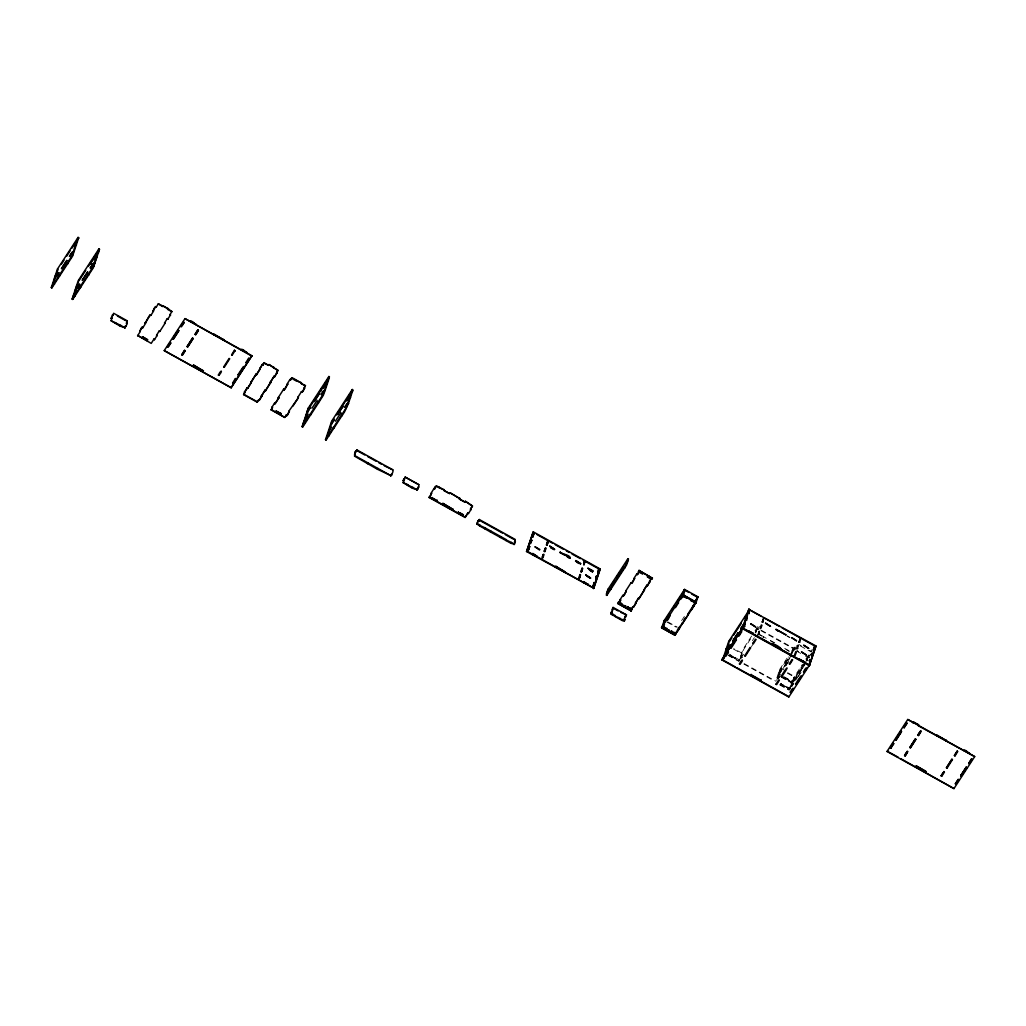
<?xml version="1.0" encoding="UTF-8"?>
<svg xmlns="http://www.w3.org/2000/svg" width="1026" height="1026" viewBox="0 0 1026 1026"><rect width="100%" height="100%" fill="white"/><g stroke="black" fill="none" stroke-linecap="round" stroke-linejoin="round"><path stroke-width="0.75" stroke-dasharray="5 3.75" d="M734.949 658.5L735.385 657.666L734.949 658.5L730.089 655.396L739.413 660.564L742.016 653.164L733.821 648.624M751.596 636.082L743.004 649.278L739.079 661.065L728.152 655.011M740.387 658.064L742.016 653.164M740.669 658.884L743.593 649.599L752.122 636.518M740.99 658.397L741.952 655.499L741.041 655.665L741.952 655.499M741.618 657.333L742.221 657.666L741.618 657.333L743.619 654.267M755.2 632.683L757.56 628.168M755.521 632.183L756.483 629.284M755.803 633.004L757.239 628.656L793.252 648.624M757.996 629.797L757.521 629.118L758.111 629.451M763.562 636.646L763.126 637.492L763.562 636.646L769.038 640.096M776.823 677.917L779.606 669.568L788.135 656.486M778.785 672.517L779.696 672.351L778.785 672.517L779.593 670.568L780.183 670.901M776.695 680.43L780.196 669.901L788.661 656.909M777.965 677.045L778.772 675.082L778.888 676.891L777.965 677.045L778.888 676.891M778.837 674.492L780.85 668.901M779.555 675.595L777.554 678.648M781.786 668.888L782.492 668.875L779.119 672.979L779.709 673.312L779.234 672.633L781.902 668.542M785.557 662.937C785.583 665.399 789.007 655.46 790.879 654.768M789.802 689.203L780.837 683.816L790.238 688.369M781.145 683.329L780.722 684.162M788.648 661.462L783.21 669.978M792.405 653.305L792.765 650.074L793.688 649.92M782.158 685.637L783.402 686.317L782.479 685.15M794.419 649.509C796.356 649.484 792.97 649.394 794.599 650.099L796.599 647.034M785.595 686.458L788.083 687.843M788.032 680.007L788.468 679.174L788.032 680.007L783.056 677.25M800.703 653.498L797.099 651.087M798.536 651.625L796.817 650.266M790.418 687.382L791.867 683.008L804.371 663.835M789.93 689.28L793.855 677.481L802.319 664.489M791.674 686.163L794.445 677.814L793.855 677.481M793.637 680.751L793.842 678.481M793.803 683.496L791.815 686.561M796.753 676.775L796.15 676.455L796.753 676.775L793.97 681.213L793.367 680.879M800.293 671.517L799.805 670.837L800.293 671.517L804.204 665.335M805.474 656.14L809.309 657.858M808.27 657.025L807.962 657.525M681.636 620.615L685.06 615.356M729.973 655.742L730.409 654.909L735.27 658.012M755.033 630.81L759.33 624.218M755.534 631.285L757.239 628.656M757.406 629.477L759.407 626.411M752.379 640.66L754.367 637.608M751.404 646.675L752.738 644.636M789.315 651.6L785.801 649.394M791.546 651.254L795.24 645.585M779.593 670.568L779.863 671.389M789.533 655.576L794.74 647.586M795.458 647.38L791.803 652.985L793.573 648.137L758.945 628.938M791.354 653.831L796.663 645.687M785.441 663.283L790.764 655.114M791.482 655.088L778.388 675.352L777.785 675.018M778.465 675.57L789.892 658.025M785.365 666.22L788.776 660.975M778.157 678.891L779.606 676.596M778.708 678.212L780.042 676.172M798.228 652.126L798.651 651.279M783.518 685.971L783.402 686.317M805.795 659.154L811.874 649.83M803.563 663.809L791.597 682.187L789.533 688.382L790.123 688.715M806.487 659.346L809.552 654.626M805.012 662.834L810.784 653.998M792.046 682.931L805.012 663.014M806.474 660.77L807.937 658.525M810.668 654.344L808.668 657.409L809.386 657.397M789.648 688.036L793.637 681.905L794.124 682.585L791.572 686.33M794.278 681.097L801.216 670.273M805 664.476L801.87 669.452L802.576 669.439M795.625 680.276L797.138 677.955M797.253 677.609L801.819 670.606M798.343 676.365L802.794 669.709M787.147 635.812L789.93 637.364M787.032 636.158L789.815 637.71M798.767 644.405L801.447 645.893M809.501 650.356L812.182 651.843M800.395 645.982L809.899 651.254M755.239 627.361L758.496 629.169M808.257 660.731L807.667 660.398L808.142 661.077M758.599 633.901L762.331 635.966M770.398 640.442L776.605 643.879M784.672 648.355L792.713 652.818M758.483 634.248L762.215 636.312M770.282 640.788L774.002 642.853M787.673 672.684L794.509 676.48L792.495 682.072L783.171 676.903M787.352 673.184L794.188 676.968M779.157 674.005L782.415 675.813M783.492 676.416L792.803 681.585M733.513 649.112L741.695 653.665M784.621 677.455L788.353 679.52M780.735 676.16L792.187 682.508M781.235 676.519L792.162 682.585M781.119 676.865L792.636 683.252M781.145 677.057L791.867 683.008M727.152 653.1L739.72 660.064M780.837 683.816L789.917 688.856M744.183 663.604L776.028 681.264M667.862 621.897L677.352 627.168M743.863 664.091L774.322 680.995M728.037 655.357L738.964 661.424M780.247 684.316L788.443 688.869M666.913 622.038L676.288 627.245M779.888 684.637L789.276 689.844M779.773 684.983L789.161 690.19M791.097 683.662L791.379 684.483L791.097 683.662"/><path stroke-width="1.5" d="M51.3 287.549L57.456 269.056L78.079 237.404L78.681 237.737L72.525 256.231L51.89 287.883L51.3 287.549L71.923 255.897L78.079 237.404M54.84 277.854L55.122 278.674L54.532 278.341L55.814 274.955L51.89 287.883M56.238 274.84L58.046 269.389L57.456 269.056M59.277 275.314L59.867 275.648M72.731 253.961L73.013 254.781L72.41 254.448L73.692 251.062L74.295 251.396L73.692 251.062M75.116 248.433L74.526 248.1L75.809 244.714L76.399 245.047L75.809 244.714M76.95 241.264L77.232 242.085L76.629 241.751L77.925 238.365L78.515 238.699L77.925 238.365M72.115 299.092L78.258 280.598L98.894 248.946L99.484 249.28L93.328 267.773L72.705 299.425L72.115 299.092L92.738 267.44L98.894 248.946M72.923 297.13L74.205 293.744L73.526 297.463L72.923 297.13L73.526 297.463M77.219 286.831L76.617 286.498L75.334 289.883L76.245 289.73M72.705 299.425L76.565 287.831M78.399 282.291L77.04 286.382L76.45 286.049M90.468 264.003L91.75 260.617L91.058 264.336L90.468 264.003L91.058 264.336M90.288 267.914L92.956 263.836L90.288 267.914L90.891 268.248M92.776 260.45L95.328 256.705M93.533 265.503L94.507 262.605L94.136 265.837L93.225 265.99L94.136 265.837M95.649 259.155L96.611 256.256L96.252 259.488L95.328 259.642L96.252 259.488M97.765 252.806L98.727 249.908L98.355 253.14L97.444 253.294L98.355 253.14M111.09 318.342L112.001 318.175L111.09 318.342L112.373 314.956L112.963 315.277M120.222 326.178L124.992 327.756L120.645 325.345L120.222 326.178L111.013 320.676L112.001 318.175M112.655 315.777L113.629 313.276L127.288 320.856L126.903 323.677L126.621 322.857M111.013 320.676L120.645 325.345M124.672 328.243L125.659 325.755L126.262 326.088L125.339 326.242M126.301 323.344L127.288 320.856M124.992 327.756L125.659 325.755M125.942 326.576L127.224 323.19M154.015 338.952L154.49 339.632L154.015 338.952L151.232 343.389L137.689 335.464L147.244 340.76M139.754 331.052C140.062 333.078 140.344 327.756 142.422 326.961L142.896 327.64L142.422 326.961M145.064 322.895C145.102 325.357 148.526 315.418 150.399 314.726L150.873 315.405L150.399 314.726M142.255 337.708L147.218 340.465L142.255 337.708L142.691 336.874L147.654 339.632L147.218 340.465M142.691 336.874L147.539 339.978M153.041 310.66C153.349 312.686 153.643 307.364 155.708 306.569L156.196 307.249L155.708 306.569M162.544 306.569L158.312 303.811L167.943 308.493L167.507 309.326L171.855 311.737L167.943 308.493M162.98 305.735L167.828 308.839M156.555 335.207L157.158 335.54L156.555 335.207L159.325 330.795L159.799 331.475L159.325 330.795M164.532 322.972L165.135 323.305L164.532 322.972L167.302 318.56L167.777 319.24L167.302 318.56M169.841 314.828L170.444 315.149L169.841 314.828L171.97 311.391M164.237 350.597L231.183 387.725L164.237 350.597L184.988 318.611L251.934 355.74L231.183 387.725M168.905 345.826L170.906 342.761L168.123 347.186L167.52 346.865L169.636 343.454M167.52 346.865L170.303 342.428M172.843 338.708L178.28 330.192L178.768 330.872L173.432 339.042L172.843 338.708L178.28 330.192M173.432 339.042L178.883 330.513M182.192 325.434L184.193 322.369L181.41 326.807L180.82 326.473L182.936 323.062M180.82 326.473L183.59 322.036M184.988 318.611L251.819 356.086M190.554 321.689L190.862 321.202C193.234 320.881 195.94 325.947 195.838 323.959M190.862 321.202L195.722 324.306M181.782 354.765L184.565 350.328L185.039 351.007L182.371 355.099L181.782 354.765L184.565 350.328M182.371 355.099L185.155 350.661M187.091 346.608L192.542 338.093L193.016 338.772L187.694 346.942L187.091 346.608L192.542 338.093M187.694 346.942L193.132 338.426M195.068 334.373L197.851 329.936L198.326 330.616L195.671 334.707L195.068 334.373L197.851 329.936M195.671 334.707L198.441 330.269M193.08 365.897L203.02 371.412L193.08 365.897L193.516 365.064L203.328 370.925L193.516 365.064M213.498 334.412L223.63 339.786L213.818 333.925M223.424 339.927L223.745 339.439M218.384 375.067L219.089 375.054L218.384 375.067C221.167 369.142 223.245 370.283 218.974 375.401M223.694 366.91L224.296 367.244L223.694 366.91L229.131 358.395M224.296 367.244L229.734 358.728M231.671 354.675L232.274 355.009L231.671 354.675L234.454 350.238L234.928 350.918L234.454 350.238M241.405 349.892L241.726 349.404C244.085 349.084 246.791 354.162 246.689 352.162M241.726 349.404L246.573 352.508M232.633 382.967L233.235 383.301L232.633 382.967L235.416 378.543L235.89 379.21L235.416 378.543M237.942 374.823L238.66 374.798L237.942 374.823C244.996 363.563 245.984 363.897 238.545 375.144M245.919 362.576L246.522 362.909L245.919 362.576L248.702 358.151M258.59 400.153C260.347 400.012 257.141 399.909 257.257 402.192L243.598 394.612L247.112 387.815L247.599 388.482L247.112 387.815M243.598 394.612L244.932 392.573L244.457 391.894M247.599 388.482L256.102 374.028L256.577 374.708L256.102 374.028M251.255 382.878L250.767 382.198M256.577 374.708L262.425 364.333L262.9 365.012L262.425 364.333M260.232 369.103L259.758 368.424M264.233 362.973L268.581 365.384L264.233 362.973L262.9 365.012M273.865 367.641L269.017 364.538L277.892 370.54L274.493 377.004L274.006 376.324L274.493 377.004M257.257 402.192L258.706 399.807M259.193 400.473L265.029 390.111L265.503 390.791L265.029 390.111M261.848 396.395L261.374 395.715M273.544 368.129L273.98 367.295M265.503 390.791L274.006 376.324M270.838 382.608L270.351 381.928M276.558 372.592L278.008 370.194L273.66 367.783M277.148 372.913L276.674 372.233M271.095 409.861L272.544 407.476L271.941 407.142L272.429 407.822L271.095 409.861L284.753 417.441L286.19 415.043L286.677 415.722L286.19 415.043M275.199 403.385L274.493 403.398L275.083 403.731L278.854 397.78L275.083 403.731M278.739 398.126L278.264 397.447M281.175 413.683L280.739 414.517L275.891 411.413L281.175 413.683L276.199 410.926M284.074 389.957L283.586 389.277L284.074 389.957C285.998 389.175 287.601 382.134 287.729 384.34M290.384 380.261L289.909 379.582L290.384 380.261C291.166 373.528 302.157 385.545 291.717 378.209M280.739 414.517L275.891 411.413M296.386 380.133L301.349 382.89L296.065 380.62M284.753 417.441L271.21 409.515M289.345 411.644C289.037 409.605 288.742 414.927 286.677 415.722M293 406.027L298.438 397.511L297.848 397.177L298.322 397.857L288.742 411.311M301.028 383.378L305.376 385.789L301.028 383.378L301.464 382.544M301.977 392.253L301.503 391.573L301.977 392.253C304.055 391.445 304.337 386.122 304.645 388.161M304.76 422.558L305.235 423.238L302.696 426.983L302.093 426.649L308.249 408.156L328.884 376.504L328.987 378.286L328.884 376.504M302.914 424.687L304.196 421.301L302.914 424.687L303.504 425.02L303.234 424.2M307.441 411.093L308.236 409.156L308.031 411.426M307.774 411.554L310.545 407.13L307.774 411.554L308.364 411.888M302.696 426.983L307.915 409.643M308.21 414.171L305.543 418.262L306.248 418.236M302.093 426.649L322.728 394.997L324.498 390.162L325.088 390.496L323.318 395.331L318.535 402.846L318.047 402.166M305.235 423.238L310.673 414.735L310.07 414.414L310.557 415.094L318.535 402.846M311.981 408.22L317.188 400.384M321.42 388.662L320.458 391.56L321.741 388.174L322.331 388.495L321.741 388.174M320.958 394.433L323.511 390.688M323.19 387.738C331.808 374.926 316.701 397.075 325.319 384.263M325.088 390.496L327.204 384.147L326.601 383.814L324.498 390.162M327.204 384.147L329.308 377.799L328.718 377.465L326.601 383.814M348.507 403.475L347.583 403.641L348.507 403.475L344.608 411.747L341.953 415.838L341.466 415.158L342.068 415.492L333.976 428.073L333.488 427.393L334.091 427.727L328.653 436.23L328.179 435.55L328.769 435.883L326.114 439.962L325.511 439.641L331.667 421.135L352.29 389.495L352.405 391.265L352.29 389.495M331.449 424.405L331.655 422.135L331.924 422.956M329.077 430.894L331.616 427.162M326.114 439.962L329.962 428.368M331.808 422.827L330.449 426.919L329.859 426.585M325.511 439.641L346.147 407.989L347.904 403.154M335.387 421.199L340.722 413.029L341.312 413.363M340.722 413.029L341.196 413.709M344.377 407.425L346.916 403.68M347.583 403.641L350.02 396.805L350.61 397.126L348.186 403.975M349.699 397.293L352.136 390.444L352.726 390.778L350.302 397.626L350.02 396.805M377.453 469.267L390.919 475.654L377.889 468.433L377.453 469.267L354.598 456.172L355.445 451.504L356.368 451.337L355.445 451.504M354.483 454.403L355.765 451.004M356.048 451.825L356.843 449.888L392.855 469.857L392.971 471.639L391.688 475.025L391.086 474.705L391.688 475.025M354.598 456.172L354.804 453.902M356.368 451.337L356.843 449.888M354.919 455.685L377.889 468.433M390.611 476.154L391.086 474.705M390.919 475.654L391.406 474.204M403.09 480.707L404 480.54L403.09 480.707L403.898 478.757L404.488 479.091L403.898 478.757M412.337 488.196L417.107 489.774L412.773 487.363L412.337 488.196L403.141 482.682L404 480.54M404.167 479.578L405.155 477.09L418.813 484.67L418.736 487.004L417.941 488.94L417.338 488.607L417.941 488.94M407.36 485.439L407.797 484.605L403.141 482.682M412.773 487.363L407.681 484.952M416.8 490.261L417.338 488.607M417.107 489.774L417.659 488.12M465.099 517.463L467.869 513.051L465.099 517.463L429.099 497.495L431.202 494.096M431.741 493.429C431.433 491.39 431.164 496.699 429.099 497.495M434.408 489.338L433.921 488.658L434.408 489.338C433.921 482.002 444.078 490.466 436.409 486.273M437.307 500.278L436.871 501.111L432.023 498.008M431.908 498.367L432.344 497.52M439.205 487.17L444.168 489.915L438.884 487.658M443.86 490.415L449.439 493.506L443.86 490.415L444.284 489.569M442.462 504.215L452.402 509.717L442.462 504.215L442.899 503.381L452.71 509.229L442.899 503.381M449.875 492.672L459.699 498.521L449.875 492.672L449.439 493.506M459.379 499.021L464.958 502.112L459.379 499.021L459.815 498.174M459.661 512.667L463.38 514.731L462.944 515.578L458.096 512.474M457.981 512.82L458.417 511.987M465.394 501.278L472.409 506.241L470.408 509.306L471.011 509.64L470.524 508.96L472.524 505.895L465.394 501.278L464.958 502.112M462.944 515.578L463.38 514.731M467.753 513.398L468.459 513.385M510.922 543.293L514.436 544.165L511.358 542.446L510.922 543.293L505.959 540.535L506.395 539.702L485.285 527.992L484.849 528.826L479.886 526.069L476.923 524.017L477.885 521.118L478.796 520.964L477.885 521.118M476.923 524.017L478.206 520.631M478.475 521.452L479.283 519.515L515.283 539.484L514.116 544.652M478.796 520.964L479.283 519.515M479.886 526.069L480.322 525.235L477.244 523.529M484.849 528.826L500.367 537.432L500.803 536.598M485.285 527.992L480.206 525.581M500.367 537.432L505.959 540.535M511.358 542.446L506.28 540.048M514.436 544.165L515.398 541.266L514.488 541.42M526.53 551.539L533.238 531.84L600.184 568.968L593.798 588.18L526.53 551.539L533.238 531.84M527.877 549.718L529.159 546.332L529.749 546.666L528.467 550.051M531.263 539.984L529.98 543.37L531.263 539.984L531.866 540.317L530.583 543.703M529.159 546.332L528.788 549.564M532.417 536.534L533.379 533.635L533.969 533.969L532.686 537.355L533.058 534.123L533.969 533.969M532.212 554.258L537.303 556.669M539.522 549.974L534.879 546.73L539.843 549.474M537.496 556.528L532.648 553.424L537.175 557.015M544.242 551.283L545.204 548.384L544.832 551.603L544.242 551.283L545.524 547.884L546.114 548.217L544.832 551.603M546.345 544.934L547.627 541.536L548.23 541.869L546.948 545.255L547.307 542.023M542.446 557.131L543.408 554.232L544.011 554.566L543.036 557.464L542.126 557.631L543.087 554.733L542.716 557.952M546.948 545.255L547.91 542.356M560.299 552.001C557.849 553.476 571.905 554.733 569.802 558.349L567.314 556.964M555.156 566.98L565.211 572.149M569.802 558.349L570.238 557.503M565.416 572.008L555.592 566.147L565.095 572.495M578.728 577.92L580.011 574.534L579.639 577.766L578.728 577.92L579.639 577.766M580.844 571.572L582.127 568.186L581.755 571.418L580.844 571.572L581.755 571.418M584.23 561.838L583.871 565.07L584.833 562.171L583.909 562.325L584.833 562.171M579.318 578.254L580.601 574.868M581.434 571.905L582.717 568.519M583.499 581.627L588.36 584.73L583.076 582.46L583.499 581.627L588.36 584.73M588.039 585.218L588.475 584.384M590.014 570.443L592.489 571.828L588.886 569.417M592.925 570.982L587.962 568.237L592.925 570.982L592.489 571.828M592.977 585.833L594.259 582.447L593.9 585.666L592.977 585.833L593.9 585.666M596.003 579.318L596.375 576.086L595.683 579.818M598.12 572.97L598.491 569.738L597.799 573.47M593.579 586.167L594.862 582.768M593.477 588.668L600.184 568.968M606.507 593.721L607.418 593.567L606.507 593.721L608.277 588.86L627.95 558.683L628.053 560.491L627.95 558.683M627.45 560.158L628.374 560.004L626.476 565.211L606.815 595.388L606.815 593.233M606.815 595.388L607.469 590.822M608.38 590.668L608.277 588.86M608.251 593.002L607.661 592.669L625.886 564.877L627.771 559.67M618.665 575.778L619.268 576.112M622.269 620.538L624.539 620.717L622.705 619.704L622.269 620.538L619.781 619.165L620.217 618.332L612.535 615.138L610.803 613.779L611.624 611.804L612.214 612.137L611.304 612.291M611.894 612.625L613.073 607.43L626.488 614.869L625.668 616.831L625.078 616.511L625.668 616.831M610.803 613.779L611.624 611.804M612.265 609.393L613.073 607.43M612.214 612.137L612.586 608.905M611.124 613.291L615.446 615.677M617.665 603.416L631.08 610.855L617.665 603.416L618.742 601.595L619.229 602.275L618.742 601.595M620.55 600.236C619.576 598.581 621.576 601.364 619.229 602.275M615.01 616.523L619.781 619.165M620.153 603.455L622.628 604.827L620.153 603.455L620.576 602.621L622.628 604.827M623.218 596.144L622.744 595.465L623.218 596.144C625.232 595.362 626.014 589.424 626.232 591.515M631.567 583.345L631.08 582.665L631.567 583.345C633.568 582.563 634.363 576.612 634.581 578.715M624.077 606.302L625.321 606.994L624.077 606.302L624.513 605.468M625.014 606.161L625.745 606.148L624.398 605.815M637.249 574.637L636.761 573.957L637.249 574.637C639.557 573.765 638.146 570.315 638.89 572.098M622.705 619.704L620.102 618.678M652.344 578.228L639.057 570.443L652.344 578.228L651.702 579.203L651.228 578.523L651.702 579.203M627.399 607.482L627.835 606.635L627.399 607.482L629.887 608.854L630.31 608.02M625.398 616.01L624.116 619.409L624.706 619.73L624.436 618.909M640.134 572.79L640.57 571.944L643.058 573.329L642.622 574.162L640.25 572.444M624.218 621.217L625.026 619.242M640.57 571.944L643.058 573.329M629.887 608.854L627.514 607.135M631.439 609.046L632.888 606.661L631.08 610.855M632.042 609.38L631.554 608.7M632.773 607.007L633.375 607.341L638.57 597.953L639.044 598.62L638.57 597.953M633.375 607.341L636.03 603.25L635.556 602.57M647.393 576.804L649.868 578.189L647.393 576.804C647.56 574.996 651.305 577.074 649.868 578.189M639.044 598.62L646.919 585.153L647.393 585.82L646.919 585.153M644.379 590.45L643.892 589.77M647.393 585.82L651.228 578.523M650.061 581.742L649.573 581.062M661.526 627.732L674.928 635.171L661.526 627.732L682.906 594.759L696.321 602.198L674.928 635.171M662.168 626.758L664.22 620.55L684.534 589.399L697.949 596.837L696 602.685M663.36 625.257L663.091 624.436L662.475 626.27L663.194 626.245M664.643 621.871L664.54 620.063L664.335 622.359M664.412 624.552L663.925 623.872L664.412 624.552L663.078 626.604M666.913 628.322L666.477 629.156L664.117 627.425M664.002 627.771L664.438 626.937L662.591 625.924M667.067 620.474L666.592 619.794L667.067 620.474C669.08 619.678 669.863 613.74 670.093 615.844M674.941 606.994L675.416 607.674L678.545 602.698M669.606 630.477L669.17 631.311L667.926 630.618L668.362 629.784L669.491 630.823L668.362 629.784M677.955 602.365L678.43 603.044M669.17 631.311L668.041 630.272M680.61 598.273L681.097 598.953L682.752 596.427L682.264 595.747M684.534 589.399L682.149 596.093L682.752 596.427M682.906 594.759L696.205 602.544M682.431 596.914L682.867 596.068M684.214 589.886L684.637 591.207L683.726 591.361M674.172 632.337L673.736 633.17L671.363 631.452M683.675 594.105L682.765 594.259L683.675 594.105L684.637 591.207M671.248 631.798L671.684 630.964M682.585 595.247L686.792 597.991L684.098 596.76M675.89 633.709L675.416 633.029L676.006 633.363L675.044 634.825M675.685 633.85L676.493 631.875M676.621 631.336L677.34 631.311L675.3 633.375M677.34 631.311C680.713 627.989 680.11 624.808 677.404 629.964M682.303 622.615L683.021 622.602L679.289 627.245M688.1 598.312L694.038 602.018L691.357 600.787M691.242 601.133L691.678 600.287M687.638 614.446L688.228 614.779L687.638 614.446L693.422 605.378L693.909 606.058L693.422 605.378M694.025 605.712L691.242 610.149L690.652 609.816M693.307 605.725L697.629 597.324L691.601 593.977M695.897 600.877L695.564 603.532L694.961 603.198M809.411 663.206L809.552 665.002L788.802 697L721.855 659.872L742.606 627.874L743.222 628.22L741.875 630.272M721.971 659.513L722.599 659.859L728.742 641.365L749.378 609.713L748.839 613.907L749.211 610.675M723.612 658.923L724.882 655.114M727.524 647.149L728.883 643.058M725.254 655.781L725.741 656.46L728.511 652.023M722.599 659.859L727.921 651.69M736.488 639.788L731.051 648.304L730.576 647.624M730.448 647.97L735.898 639.455M741.811 631.631L739.028 636.069L738.553 635.389M738.425 635.735L741.208 631.298M748.749 609.38L742.362 628.579L809.309 665.707L816.016 646.008L748.749 609.38L760.894 616.113M721.855 659.872L742.683 628.092L749.07 608.88M744.671 623.859L745.427 621.564M746.774 617.511L747.544 615.215M744.03 626.27L744.991 623.372L744.62 626.604L743.709 626.771L744.62 626.604M746.133 619.922L747.095 617.024L746.736 620.255L745.812 620.422M748.159 630.952L753.328 633.568L742.491 628.22M739.4 664.027C742.196 658.064 744.273 659.218 739.99 664.361L739.515 663.681M750.75 647.688L745.299 656.204L744.825 655.524M744.709 655.87L750.147 647.355M756.059 639.531L753.276 643.969L752.802 643.289M752.686 643.635L755.469 639.198M758.278 634.183L759.24 631.285L758.868 634.504L757.957 634.671M760.074 628.322L761.356 624.937L761.946 625.257L760.664 628.656M762.498 621.487L763.459 618.588L763.1 621.807L762.177 621.974L763.1 621.807M761.061 679.84L760.625 680.674L750.814 674.813M750.699 675.159L751.135 674.326M770.988 644.033C771.295 641.827 782.594 648.099 780.927 649.535L771.103 643.674M776.015 629.387L785.954 634.902L776.015 629.387L778.183 631.259M779.375 680.225L776.592 684.663L776.105 683.983M775.989 684.329L778.772 679.892M781.312 676.172C788.083 664.758 789.571 665.528 781.902 676.506L781.427 675.826M792.662 659.833L789.879 664.271L789.404 663.591M789.289 663.937L792.059 659.5M794.56 654.973L795.843 651.574L796.433 651.908L795.15 655.306M796.984 648.137L797.959 645.226L797.587 648.458L796.676 648.624L797.587 648.458M799.1 641.776L800.062 638.877L799.703 642.109L798.779 642.276L799.703 642.109M809.424 665.348L799.023 659.154M799.216 659.013L804.192 661.77L798.908 659.513M788.802 697L788.301 696.308M790.251 692.229L790.956 692.217L790.251 692.229C793.047 686.266 795.137 687.433 790.841 692.563M795.56 684.085C802.332 672.658 803.833 673.428 796.163 684.406L795.676 683.739M803.538 671.838L804.256 671.825L803.538 671.838C806.333 665.874 808.424 667.041 804.14 672.171M813.349 649.689L814.323 646.79L813.951 650.022L813.041 650.176M809.309 665.707L816.016 646.008M913.64 722.06L913.204 722.894L913.64 722.06L918.603 724.818L918.167 725.651L974.7 756.598L953.962 788.596L887.015 751.468L888.785 751.365M890.299 747.723L890.889 748.057L890.299 747.723L893.069 743.286L893.672 743.619L890.889 748.057M893.069 743.286L893.556 743.965M895.608 739.566L896.198 739.9L895.608 739.566L901.046 731.051M896.198 739.9L901.649 731.384M903.585 727.331L904.175 727.665L903.585 727.331L906.368 722.894L906.958 723.227L904.175 727.665M906.368 722.894L906.843 723.574M913.32 722.548L907.753 719.47L974.7 756.598M907.92 751.519L905.15 755.957L904.663 755.277L906.663 752.212M905.15 755.957L907.253 752.545M904.547 755.623L907.33 751.186M909.857 747.479L915.307 738.951L909.857 747.479L910.46 747.8L915.897 739.284L910.46 747.8M918.603 724.818L913.525 722.407M921.22 731.128L918.437 735.565L917.949 734.885L919.95 731.82M918.437 735.565L920.553 732.154M917.834 735.232L920.617 730.807M926.221 771.437L925.785 772.27L915.962 766.409L924.657 771.231M924.977 770.744L916.282 765.922L926.106 771.783M936.263 735.283L946.395 740.644L936.584 734.783M946.19 740.785L946.511 740.297M943.933 771.488L944.407 772.168L941.74 776.259L941.265 775.579L943.266 772.514M941.74 776.259L941.265 775.579M946.459 767.769L951.91 759.253L946.459 767.769L947.062 768.102L952.5 759.586L951.795 759.599M947.062 768.102L946.575 767.422M954.437 755.534L957.22 751.096L954.437 755.534L955.039 755.867L957.809 751.43L957.104 751.455M955.039 755.867L954.552 755.187M964.171 750.763L964.491 750.262C966.851 749.942 969.557 755.021 969.455 753.02M964.491 750.262L969.339 753.366M958.771 779.722L956.001 784.159L955.398 783.826L958.181 779.401L958.656 780.081L958.181 779.401M953.962 788.596L901.033 758.83M956.001 784.159L955.514 783.479M966.748 767.486L961.311 776.015L960.721 775.682L966.159 767.153L966.633 767.833L966.159 767.153M961.311 776.015L960.836 775.335M972.071 759.343L969.288 763.767L968.698 763.447L971.468 759.009L971.955 759.689L971.468 759.009M969.288 763.767L968.813 763.087M61.483 264.105L64.061 260.155M66.639 256.205L70.076 250.921M71.794 248.292L75.244 243.008M76.963 240.379L78.681 237.737M62.855 267.773L65.908 263.105M63.509 266.965L66.549 262.284M98.727 249.908L99.317 250.241M78.861 280.932L85.735 270.377M88.313 266.427L91.75 261.143M94.328 257.193L99.484 249.28M96.611 256.256L97.213 256.59M94.507 262.605L95.097 262.938M90.775 268.594L92.096 266.555M115.245 323.434L115.681 322.587M139.639 331.398L142.306 327.307M144.948 323.241L150.283 315.072M152.925 311.006L155.593 306.915M137.574 335.81L140.357 331.372M142.896 327.64L145.666 323.228M150.873 315.405L153.643 310.981M156.196 307.249L158.312 303.811M154.49 339.632L157.273 335.194M159.799 331.475L165.25 322.959M167.777 319.24L170.56 314.802M203.02 371.412L203.443 370.578M232.274 355.009L235.044 350.571M233.235 383.301L236.006 378.863M246.522 362.909L249.305 358.472L248.587 358.497M231.299 387.379L251.934 355.74M244.342 392.24L246.997 388.161M250.652 382.544L255.987 374.375M259.642 368.77L262.31 364.679M247.715 388.136L251.37 382.531M256.692 374.362L260.347 368.757M263.015 364.666L264.349 362.627M268.581 365.384L269.017 364.538M261.258 396.062L264.913 390.457M270.236 382.288L273.891 376.67M259.309 400.127L261.963 396.049M265.619 390.431L270.954 382.262M274.609 376.657L277.264 372.566M271.826 407.489L274.609 403.051M278.149 397.793L283.586 389.277M287.126 384.019L289.909 379.582M284.189 389.611L287.844 383.993M290.499 379.915L291.833 377.863M297.732 397.524L301.503 391.573M304.042 387.828L305.491 385.443M286.793 415.376L289.46 411.285M302.093 391.906L304.76 387.815M316.585 396.613L308.852 408.489L308.249 408.156M319.163 392.663L322.6 387.379M325.178 383.429L329.474 376.837M306.133 418.582L307.582 416.197M321.548 394.766L324.101 391.021M332.257 421.468L333.976 418.839M336.554 414.876L339.144 410.926M341.722 406.963L345.159 401.692M347.737 397.729L352.893 389.816M367.526 463.752L367.949 462.918M392.855 469.857L384.224 465.74M405.155 477.09L418.813 484.67M418.736 487.004L417.826 487.158M431.151 493.096L433.921 488.658M434.524 488.992L436.525 485.926M452.402 509.717L452.825 508.883M468.343 513.731L471.126 509.294M490.441 531.93L490.877 531.083M531.866 540.317L530.942 540.471M529.749 546.666L528.839 546.82M582.127 568.186L582.396 569.007M580.011 574.534L580.293 575.355M598.491 569.738L599.081 570.071M596.375 576.086L596.965 576.42M594.259 582.447L594.541 583.268M611.445 585.256L614.01 581.319M616.575 577.381L619.986 572.136M621.705 569.507L623.41 566.878M626.835 561.632L628.54 559.016M606.212 595.054L607.546 593.015L608.136 593.349M619.96 599.902L622.744 595.465M625.642 591.194L631.08 582.665M633.978 578.395L636.761 573.957M638.3 571.764L639.057 570.443M619.345 601.929L620.679 599.889M623.333 595.798L626.347 591.168M631.683 582.999L634.696 578.369M637.364 574.291L639.006 571.751M612.535 615.138L612.971 614.305M625.321 606.994L625.745 606.148M626.488 614.869L620.807 612.381M635.44 602.929L638.454 598.299M643.777 590.117L646.79 585.5M649.458 581.409L651.112 578.869M631.195 610.508L632.157 609.034M639.16 598.273L644.495 590.104M647.509 585.474L650.176 581.396M651.818 578.856L652.459 577.882M666.849 617.767L669.414 613.83M671.979 609.893L674.544 605.956M677.109 602.031L680.533 596.773M682.239 594.157L684.817 590.219M683.983 597.106L684.419 596.273L686.792 597.991M695.91 599.953L697.949 596.837M683.944 619.935L685.471 617.601M683.021 622.602L688.343 614.433M696.321 602.198L695.077 602.852M731.923 637.736L729.345 641.699L728.742 641.365M733.641 635.107L741.375 623.231M744.812 617.96L747.39 614.01M797.792 681.726L799.318 679.392M887.015 751.468L907.753 719.47M891.004 747.697L893.672 743.619M896.314 739.554L900.879 732.551M904.291 727.319L906.958 723.227M915.846 766.768L916.282 765.922M941.15 775.925L943.817 771.834M955.398 783.826L958.066 779.747M960.721 775.682L966.043 767.512M968.698 763.447L971.353 759.355M763.626 617.626L779.452 626.399M782.222 627.938L800.229 637.928M800.819 638.249L814.477 645.829M686.163 590.976L688.882 592.477M748.364 630.81L753.328 633.568M771.308 643.533L781.248 649.048M742.683 628.092L809.629 665.22M754.392 634.825L769.603 643.264M782.312 650.304L797.523 658.743M647.701 576.317L650.189 577.702M691.562 600.646L694.038 602.018M537.111 534.649L552.45 543.164M555.233 544.703L563.607 549.346M566.39 550.898L569.186 552.437M571.969 553.989L580.344 558.631M583.127 560.183L598.466 568.686M560.183 552.347L570.123 557.849M550.667 547.32L554.399 549.385M559.978 552.488L564.941 555.246M567.429 556.618L569.917 558.003M575.496 561.094L580.472 563.851M550.552 547.666L554.284 549.744M576.625 562.133L579.113 563.505M586.654 576.112L590.373 578.177M117.413 316.046L125.608 320.587M356.522 450.376L364.833 454.993M367.603 456.519L375.914 461.136M378.684 462.675L381.454 464.201M478.962 520.002L502.509 533.058M505.279 534.597L513.577 539.201M432.228 497.866L437.191 500.624M458.301 512.333L463.265 515.09M751.019 674.672L760.946 680.187M459.34 513.167L463.059 515.232M526.851 551.039L593.798 588.18M627.72 606.982L630.195 608.367M664.322 627.284L666.797 628.669M671.568 631.311L674.056 632.683M243.713 394.266L257.372 401.846M429.214 497.148L465.214 517.117M723.317 660.257L735.488 667.015M736.848 667.772L787.699 695.974M889.863 752.635L898.237 757.278M612.753 607.918L618.114 610.893M53.968 283.458L54.442 284.138L53.968 283.458M56.186 276.764L58.854 272.685L56.186 276.764M61.509 268.62L66.831 260.437L61.509 268.62M67.254 263.079L67.729 263.746L67.254 263.079M69.486 256.372L72.141 252.293L69.486 256.372M74.77 295.001L75.257 295.68L74.77 295.001M77.001 288.306L79.669 284.228L77.001 288.306M80.092 286.857L80.567 287.536L80.092 286.857M82.311 280.162L87.646 271.98L82.311 280.162M88.056 274.609L88.544 275.289L88.056 274.609M314.2 401.512L319.535 393.343L314.2 401.512M331.295 424.2L333.963 420.109L331.295 424.2M337.618 414.504L342.94 406.334L337.618 414.504M346.596 400.717L349.263 396.639L346.596 400.717M549.744 546.14L554.591 549.243L549.744 546.14M575.817 560.606L580.665 563.71L575.817 560.606M585.731 574.932L590.578 578.036L585.731 574.932M610.329 588.578L610.803 589.257L610.329 588.578M624.347 567.07L624.821 567.75L624.347 567.07M726.78 647.752L725.818 650.651L726.78 647.752M727.485 649.073L730.153 644.995L727.485 649.073M732.795 640.929L738.13 632.76L732.795 640.929M740.772 628.694L743.44 624.603L740.772 628.694M750.711 623.77L755.559 626.873L750.711 623.77M765.576 623.192L770.436 626.296L765.576 623.192M791.649 637.646L796.497 640.75L791.649 637.646M801.562 651.972L806.41 655.075L801.562 651.972M803.794 645.277L808.642 648.381L803.794 645.277M810.091 659.487L809.732 662.719L810.091 659.487M812.207 653.139L811.835 656.371L812.207 653.139"/></g></svg>
